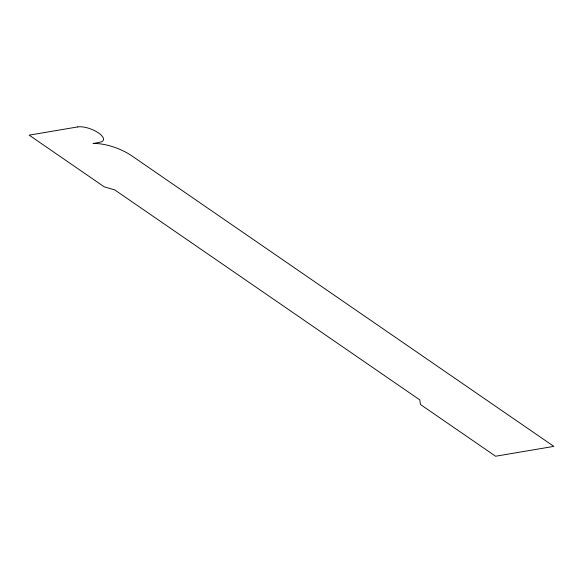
<?xml version="1.0" encoding="UTF-8"?>
<svg xmlns="http://www.w3.org/2000/svg" width="583" height="583" viewBox="0 0 583 583"><rect width="100%" height="100%" fill="white"/><g stroke="black" fill="none" stroke-linecap="round" stroke-linejoin="round"><path stroke-width="0.87" d="M77.692 126.926L29.15 135.139L104.299 186.873L114.705 189.876L419.745 399.858L420.445 404.5L495.601 456.234L553.85 446.381L131.824 155.865A31.22 11.849 20.7 0 0 93.01 143.556L99.904 142.216A15.61 5.925 20.7 0 0 98.505 132.931A15.61 5.925 20.7 0 0 77.692 126.926"/></g></svg>
